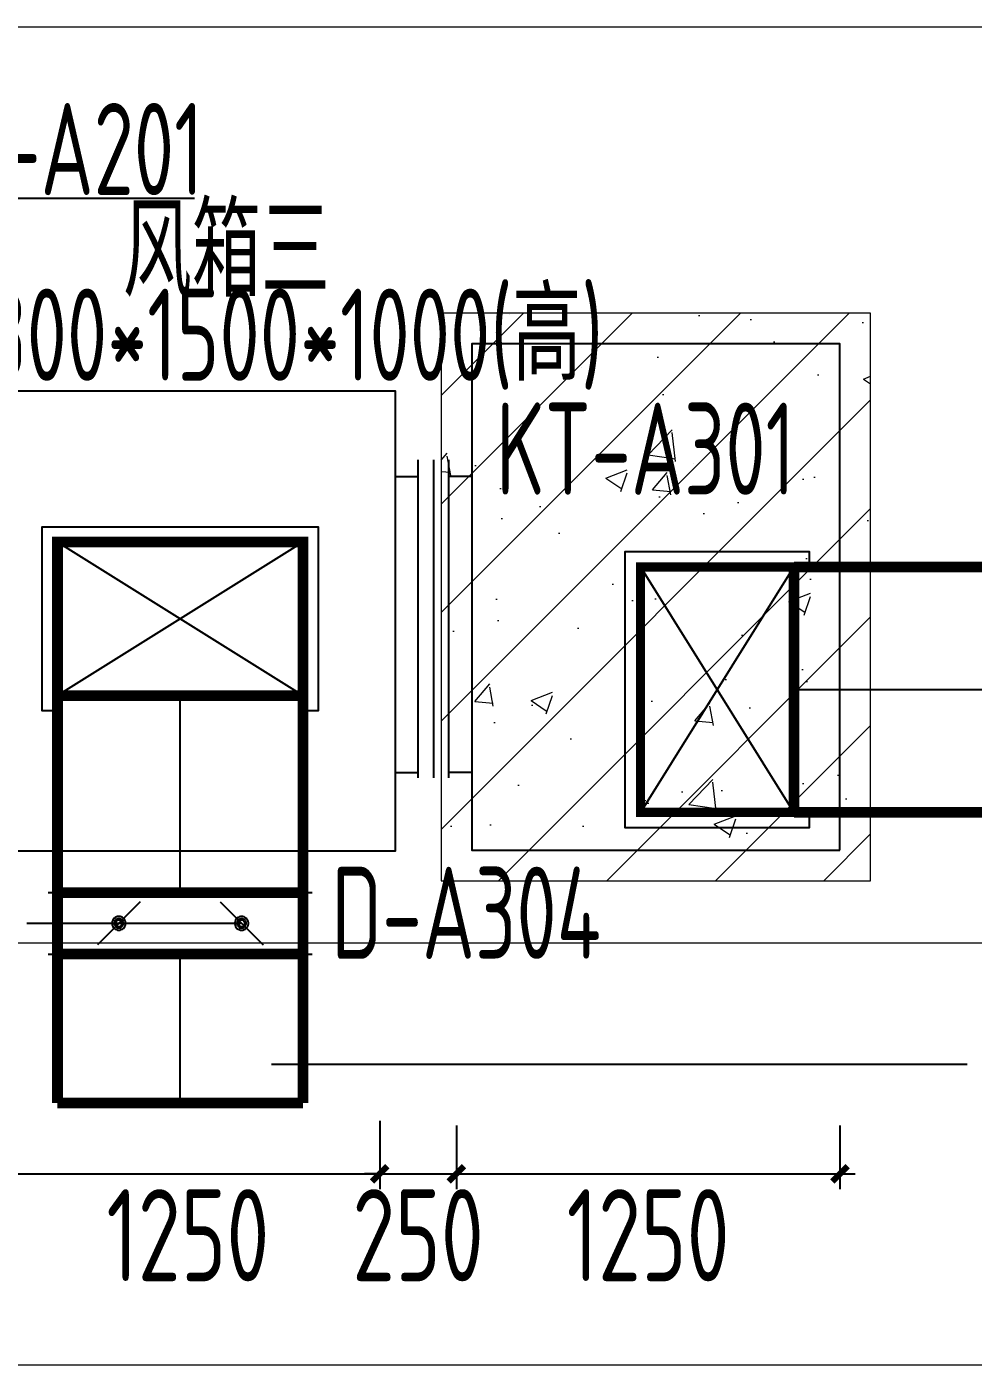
# Model space of a CAD drawing. Extents: x 4 to 13611208, y -605838 to 574722.
# Drawn here: x 13249597 to 13252682, y 232780 to 237142 of the extents above; entities that cross this region are included whole.
import ezdxf

# ---------------------------------------------------------------- set-up
doc = ezdxf.new("R2010")
doc.units = 0
doc.header["$LTSCALE"] = 1000
doc.header["$MEASUREMENT"] = 0
doc.linetypes.add('CENTER2', pattern=[28.575, 19.05, -3.175, 3.175, -3.175])
doc.linetypes.add('DOTE', pattern=[2.42, 2, -0.2, 0.02, -0.2])
for name, color, linetype in [('DUCT-K-P中心线', 5, 'CENTER2'), ('DUCT-K-P标注', 7, 'Continuous'), ('DUCT-K-P法兰', 2, 'Continuous'), ('DUCT-K-P管', 191, 'Continuous'), ('DUCT-K-P管端线', 2, 'Continuous'), ('DUCT-K-P管设备', 7, 'Continuous'), ('DUCT-K-P阀门', 7, 'Continuous'), ('DUCT-K-S中心线', 5, 'CENTER2'), ('DUCT-K-S管', 40, 'Continuous')]:
    doc.layers.add(name, color=color, linetype=linetype)
doc.layers.add('建筑底图', color=8, linetype='Continuous', lineweight=13)
doc.styles.add('67', font='gbenor.shx', dxfattribs={"width": 0.7, "bigfont": 'hztxt.shx'})
doc.styles.add('du', font='gbenor.shx', dxfattribs={"width": 0.8, "bigfont": 'hztxt.shx'})
doc.dimstyles.new('67', dxfattribs={"dimscale": 100, "dimtxt": 3, "dimasz": 0.5, "dimexe": 0.5, "dimexo": 2, "dimgap": 0.5, "dimtad": 2, "dimdec": 0, "dimrnd": 5, "dimzin": 0, "dimdsep": 46, "dimtxsty": 'du', "dimblk": 'ARCHTICK', "dimcen": 0, "dimdle": 0.5, "dimclrd": 256, "dimclre": 256, "dimclrt": 256, "dimazin": 0, "dimtfac": 1, "dimtdec": 0, "dimtix": 1, "dimtmove": 2, "dimatfit": 3, "dimfxl": 100, "dimtolj": 1, "dimtzin": 0, "dimlwd": -1, "dimlwe": -1, "dimarcsym": 0})

# ---------------------------------------------------------------- blocks, each defined once
blk = doc.blocks.new('_ArchTick')
at = {"color": 0, "linetype": 'ByBlock', "const_width": 0.4}
blk.add_lwpolyline([(-0.5, -0.5), (0.5, 0.5)], dxfattribs=at)
blk = doc.blocks.new('*D924')
at = {"layer": 'DUCT-K-P标注', "transparency": 16777216}
for p, q in [((13249497.3, 233576.9), (13249497.3, 233353.7)), ((13250747.3, 233576.9), (13250747.3, 233353.7)), ((13249447.3, 233403.7), (13250797.3, 233403.7))]:
    blk.add_line(p, q, dxfattribs=at)
at = {"layer": 'DUCT-K-P标注', "transparency": 16777216, "xscale": 50, "yscale": 50, "zscale": 50, "rotation": 180}
blk.add_blockref('_ArchTick', (13249497.3, 233403.7), dxfattribs=at)
at = {"layer": 'DUCT-K-P标注', "transparency": 16777216, "xscale": 50, "yscale": 50, "zscale": 50}
blk.add_blockref('_ArchTick', (13250747.3, 233403.7), dxfattribs=at)
at = {"layer": 'DUCT-K-P标注', "transparency": 16777216, "insert": (13250122.3, 233203.7), "char_height": 300, "attachment_point": 5, "style": 'du'}
blk.add_mtext('\\A1;1250', dxfattribs=at)
blk = doc.blocks.new('*D925')
at = {"layer": 'DUCT-K-P标注', "transparency": 16777216}
for p, q in [((13250747.3, 233576.9), (13250747.3, 233353.7)), ((13250997.3, 233561), (13250997.3, 233353.7)), ((13250747.3, 233403.7), (13250697.3, 233403.7)), ((13250747.3, 233403.7), (13250997.3, 233403.7)), ((13250997.3, 233403.7), (13251047.3, 233403.7))]:
    blk.add_line(p, q, dxfattribs=at)
at = {"layer": 'DUCT-K-P标注', "transparency": 16777216, "xscale": 50, "yscale": 50, "zscale": 50}
blk.add_blockref('_ArchTick', (13250747.3, 233403.7), dxfattribs=at)
at = {"layer": 'DUCT-K-P标注', "transparency": 16777216, "xscale": 50, "yscale": 50, "zscale": 50, "rotation": 180}
blk.add_blockref('_ArchTick', (13250997.3, 233403.7), dxfattribs=at)
at = {"layer": 'DUCT-K-P标注', "transparency": 16777216, "insert": (13250872.3, 233203.7), "char_height": 300, "attachment_point": 5, "style": 'du'}
blk.add_mtext('\\A1;250', dxfattribs=at)
blk = doc.blocks.new('*D926')
at = {"layer": 'DUCT-K-P标注', "transparency": 16777216}
for p, q in [((13250997.3, 233561), (13250997.3, 233353.7)), ((13252247.3, 233561), (13252247.3, 233353.7)), ((13250947.3, 233403.7), (13252297.3, 233403.7))]:
    blk.add_line(p, q, dxfattribs=at)
at = {"layer": 'DUCT-K-P标注', "transparency": 16777216, "xscale": 50, "yscale": 50, "zscale": 50, "rotation": 180}
blk.add_blockref('_ArchTick', (13250997.3, 233403.7), dxfattribs=at)
at = {"layer": 'DUCT-K-P标注', "transparency": 16777216, "xscale": 50, "yscale": 50, "zscale": 50}
blk.add_blockref('_ArchTick', (13252247.3, 233403.7), dxfattribs=at)
at = {"layer": 'DUCT-K-P标注', "transparency": 16777216, "insert": (13251622.3, 233203.7), "char_height": 300, "attachment_point": 5, "style": 'du'}
blk.add_mtext('\\A1;1250', dxfattribs=at)

msp = doc.modelspace()

# ---------------------------------------------------------------- hatches: boundary and pattern name
at = {"layer": '建筑底图'}
h = msp.add_hatch(dxfattribs=at)
h.set_pattern_fill('钢筋混凝土', color=8, scale=100, style=0)
h.set_pattern_definition([(45, (0, 0), (-176.7766953, 176.7766953), []), (50, (0, 0), (717.260183, -62.752135), [75, -825]), (355, (0, 0), (-138.751334, 752.192134), [60, -660]), (100.4514, (59.8, -5.2), (578.50938, 689.439542), [63.74019, -701.14211]), (46.1842, (0, 200), (1067.24105, -165.519014), [112.5, -1237.5]), (96.6356, (88.9, 186.2), (934.662706, 974.11787), [95.61029, -1051.713]), (351.1842, (0, 200), (934.661945, 974.1186), [90, -990]), (21, (100, 150), (596.907052, -402.61889), [75, -825]), (326, (100, 150), (243.31533, 725.150045), [60, -660]), (71.4514, (149.74, 116.45), (840.22263, 322.530497), [63.74019, -701.14211]), (37.5, (0, 0), (12.1598553, 332.893854), [0, -652, 0, -670, 0, -662.5]), (7.5, (0, 0), (263.069537, 394.411712), [0, -382, 0, -637, 0, -252.5]), (327.5, (-223, 0), (533.822436, -22.554872), [0, -250, 0, -780, 0, -1035]), (317.5, (-323, 0), (583.18617, 100.104982), [0, -325, 0, -518, 0, -735])])
h.paths.add_polyline_path([(13252347.3, 234359.1), (13252347.3, 236209.1), (13250947.3, 236209.1), (13250947.3, 234359.1)])

# ---------------------------------------------------------------- linework, layer by layer
at = {"layer": 'DUCT-K-P中心线'}
for p, q in [((13250097.3, 234320.4), (13250097.3, 234962.5)), ((13250097.3, 233634.4), (13250097.3, 234120))]:
    msp.add_line(p, q, dxfattribs=at)
at = {"layer": 'DUCT-K-P标注', "elevation": 3748}
msp.add_lwpolyline([(13249297.6, 235656.4), (13249391, 236583.5), (13250144, 236583.5)], dxfattribs=at)
at = {"layer": 'DUCT-K-P标注'}
msp.add_lwpolyline([(13250395, 233761), (13252661.5, 233761)], dxfattribs=at)
at = {"layer": 'DUCT-K-P法兰'}
for p, q in [((13249667.3, 234320.3), (13250527.3, 234320.3)), ((13249667.3, 234120.1), (13250527.3, 234120.1))]:
    msp.add_line(p, q, dxfattribs=at)
at = {"layer": 'DUCT-K-P法兰', "color": 18, "true_color": 0x000000}
for p in [(13250097.3, 234320.4, 3400), (13250097.3, 234320.2, 3400), (13250097.3, 234120.2, 3400), (13250097.3, 234120, 3400)]:
    msp.add_point(p, dxfattribs=at)
at = {"layer": 'DUCT-K-P管'}
for p, q in [((13250497.3, 234962.5), (13249697.3, 235462.5)), ((13250497.3, 235462.5), (13249697.3, 234962.5))]:
    msp.add_line(p, q, dxfattribs=at)
msp.add_lwpolyline([(13249697.3, 234912.5), (13249647.3, 234912.5), (13249647.3, 235512.5), (13250547.3, 235512.5), (13250547.3, 234912.5), (13250497.3, 234912.5)], dxfattribs=at)
at = {"layer": 'DUCT-K-P管', "const_width": 35}
msp.add_lwpolyline([(13250497.3, 234962.5), (13249697.3, 234962.5), (13249697.3, 235462.5), (13250497.3, 235462.5)], close=True, dxfattribs=at)
for points in [[(13250497.3, 234962.5), (13249697.3, 234962.5)], [(13249697.3, 234962.5), (13249697.3, 234320.4)], [(13250497.3, 234320.4), (13250497.3, 234962.5)], [(13249697.3, 234320.4), (13250497.3, 234320.4)], [(13249697.3, 234120.2), (13249697.3, 234320.2)], [(13250497.3, 234320.2), (13250497.3, 234120.2)], [(13250497.3, 234120), (13249697.3, 234120)], [(13249697.3, 234120), (13249697.3, 233634.4)], [(13250497.3, 233634.4), (13250497.3, 234120)], [(13249697.3, 233634.4), (13250497.3, 233634.4)]]:
    msp.add_lwpolyline(points, dxfattribs=at)
at = {"layer": 'DUCT-K-P管端线'}
for p, q in [((13249697.3, 234320.2), (13250497.3, 234320.2)), ((13249697.3, 234120.2), (13250497.3, 234120.2))]:
    msp.add_line(p, q, dxfattribs=at)
at = {"layer": 'DUCT-K-P管设备'}
for p, q in [((13250872.3, 234693.9), (13250872.3, 235731.1)), ((13250922.3, 235731.1), (13250922.3, 234693.9)), ((13250972.3, 234693.9), (13250972.3, 235731.1)), ((13250797.3, 235676.1), (13250872.3, 235676.1)), ((13251047.3, 235676.1), (13250972.3, 235676.1)), ((13250797.3, 234712), (13250872.3, 234712)), ((13251047.3, 234712), (13250972.3, 234712))]:
    msp.add_line(p, q, dxfattribs=at)
at = {"layer": 'DUCT-K-P管设备', "color": 1}
msp.add_lwpolyline([(13252247.3, 234459.1), (13252247.3, 236109.1), (13251047.3, 236109.1), (13251047.3, 234459.1)], close=True, dxfattribs=at)
at = {"layer": 'DUCT-K-P管设备'}
msp.add_lwpolyline([(13249497.3, 235955), (13250797.3, 235955), (13250797.3, 234455), (13249497.3, 234455)], close=True, dxfattribs=at)
at = {"layer": 'DUCT-K-P阀门'}
for p, q in [((13249967.3, 234290.2), (13249827.3, 234150.2)), ((13250227.3, 234290.2), (13250367.3, 234150.2)), ((13249889.2, 234240.9), (13249885.6, 234239)), ((13249893.2, 234242), (13249889.2, 234240.9)), ((13249897.3, 234242.4), (13249893.2, 234242)), ((13249901.3, 234242), (13249897.3, 234242.4)), ((13249905.3, 234240.9), (13249901.3, 234242)), ((13249908.9, 234239), (13249905.3, 234240.9)), ((13250289.2, 234240.9), (13250285.6, 234239)), ((13250293.2, 234242), (13250289.2, 234240.9)), ((13250297.3, 234242.4), (13250293.2, 234242)), ((13250301.3, 234242), (13250297.3, 234242.4)), ((13250305.3, 234240.9), (13250301.3, 234242)), ((13250308.9, 234239), (13250305.3, 234240.9)), ((13249597.3, 234220.2), (13249697.3, 234220.2)), ((13249697.3, 234220.2), (13250097.3, 234220.2)), ((13249875.9, 234226.3), (13249875.2, 234222.2)), ((13249875.2, 234222.2), (13249875.2, 234218.2)), ((13249875.2, 234218.2), (13249875.9, 234214.1)), ((13249877.4, 234230.1), (13249875.9, 234226.3)), ((13249875.9, 234214.1), (13249877.4, 234210.3)), ((13249879.6, 234233.6), (13249877.4, 234230.1)), ((13249877.4, 234210.3), (13249879.6, 234206.8)), ((13249882.3, 234236.6), (13249879.6, 234233.6)), ((13249879.6, 234206.8), (13249882.3, 234203.8)), ((13249885.6, 234239), (13249882.3, 234236.6)), ((13249882.7, 234223.7), (13249882.3, 234220.9)), ((13249882.3, 234220.9), (13249882.4, 234218.1)), ((13249882.3, 234203.8), (13249885.6, 234201.4)), ((13249882.4, 234218.1), (13249883.1, 234215.3)), ((13249883.6, 234226.4), (13249882.7, 234223.7)), ((13249883.1, 234215.3), (13249884.3, 234212.7)), ((13249885, 234228.9), (13249883.6, 234226.4)), ((13249884.3, 234212.7), (13249885.9, 234210.4)), ((13249886.9, 234231.1), (13249885, 234228.9)), ((13249885.6, 234201.4), (13249889.2, 234199.5)), ((13249885.9, 234210.4), (13249888, 234208.4)), ((13249886.8, 234222.7), (13249886.5, 234220.7)), ((13249886.5, 234220.7), (13249886.6, 234218.7)), ((13249886.6, 234218.7), (13249887.1, 234216.7)), ((13249887.5, 234224.7), (13249886.8, 234222.7)), ((13249889.1, 234232.8), (13249886.9, 234231.1)), ((13249887.1, 234216.7), (13249888, 234214.8)), ((13249888.5, 234226.4), (13249887.5, 234224.7)), ((13249888, 234214.8), (13249889.1, 234213.2)), ((13249888, 234208.4), (13249890.4, 234206.9)), ((13249889.8, 234228), (13249888.5, 234226.4)), ((13249891.7, 234234.1), (13249889.1, 234232.8)), ((13249889.1, 234213.2), (13249890.6, 234211.8)), ((13249889.2, 234199.5), (13249893.2, 234198.4)), ((13249891.5, 234229.2), (13249889.8, 234228)), ((13249890.4, 234206.9), (13249893, 234205.8)), ((13249890.6, 234211.8), (13249892.3, 234210.7)), ((13249893.3, 234230.2), (13249891.5, 234229.2)), ((13249894.4, 234234.9), (13249891.7, 234234.1)), ((13249892.3, 234210.7), (13249894.2, 234209.9)), ((13249893, 234205.8), (13249895.8, 234205.3)), ((13249893.2, 234198.4), (13249897.3, 234198)), ((13249895.2, 234230.7), (13249893.3, 234230.2)), ((13249894.2, 234209.9), (13249896.2, 234209.5)), ((13249897.3, 234235.2), (13249894.4, 234234.9)), ((13249897.3, 234230.9), (13249895.2, 234230.7)), ((13249895.8, 234205.3), (13249898.7, 234205.3)), ((13249896.2, 234209.5), (13249898.3, 234209.5)), ((13249900.1, 234234.9), (13249897.3, 234235.2)), ((13249899.3, 234230.7), (13249897.3, 234230.9)), ((13249897.3, 234220.2), (13250297.3, 234220.2)), ((13249897.3, 234198), (13249901.3, 234198.4)), ((13249898.3, 234209.5), (13249900.3, 234209.9)), ((13249898.7, 234205.3), (13249901.5, 234205.8)), ((13249901.2, 234230.2), (13249899.3, 234230.7)), ((13249902.8, 234234.1), (13249900.1, 234234.9)), ((13249900.3, 234209.9), (13249902.2, 234210.7)), ((13249903.1, 234229.2), (13249901.2, 234230.2)), ((13249901.3, 234198.4), (13249905.3, 234199.5)), ((13249901.5, 234205.8), (13249904.1, 234206.9)), ((13249902.2, 234210.7), (13249903.9, 234211.8)), ((13249905.4, 234232.8), (13249902.8, 234234.1)), ((13249904.7, 234228), (13249903.1, 234229.2)), ((13249903.9, 234211.8), (13249905.4, 234213.2)), ((13249904.1, 234206.9), (13249906.5, 234208.4)), ((13249906, 234226.4), (13249904.7, 234228)), ((13249905.3, 234199.5), (13249908.9, 234201.4)), ((13249907.6, 234231.1), (13249905.4, 234232.8)), ((13249905.4, 234213.2), (13249906.5, 234214.8)), ((13249907, 234224.7), (13249906, 234226.4)), ((13249906.5, 234214.8), (13249907.4, 234216.7)), ((13249906.5, 234208.4), (13249908.6, 234210.4)), ((13249907.7, 234222.7), (13249907, 234224.7)), ((13249907.4, 234216.7), (13249907.9, 234218.7)), ((13249909.5, 234228.9), (13249907.6, 234231.1)), ((13249908, 234220.7), (13249907.7, 234222.7)), ((13249907.9, 234218.7), (13249908, 234220.7)), ((13249908.6, 234210.4), (13249910.2, 234212.7)), ((13249912.2, 234236.6), (13249908.9, 234239)), ((13249908.9, 234201.4), (13249912.2, 234203.8)), ((13249910.9, 234226.4), (13249909.5, 234228.9)), ((13249910.2, 234212.7), (13249911.4, 234215.3)), ((13249911.8, 234223.7), (13249910.9, 234226.4)), ((13249911.4, 234215.3), (13249912.1, 234218.1)), ((13249912.2, 234220.9), (13249911.8, 234223.7)), ((13249912.1, 234218.1), (13249912.2, 234220.9)), ((13249914.9, 234233.6), (13249912.2, 234236.6)), ((13249912.2, 234203.8), (13249914.9, 234206.8)), ((13249917.1, 234230.1), (13249914.9, 234233.6)), ((13249914.9, 234206.8), (13249917.1, 234210.3)), ((13249918.6, 234226.3), (13249917.1, 234230.1)), ((13249917.1, 234210.3), (13249918.6, 234214.1)), ((13249919.3, 234222.2), (13249918.6, 234226.3)), ((13249918.6, 234214.1), (13249919.3, 234218.2)), ((13249919.3, 234218.2), (13249919.3, 234222.2)), ((13250275.9, 234226.3), (13250275.2, 234222.2)), ((13250275.2, 234222.2), (13250275.2, 234218.2)), ((13250275.2, 234218.2), (13250275.9, 234214.1)), ((13250277.4, 234230.1), (13250275.9, 234226.3)), ((13250275.9, 234214.1), (13250277.4, 234210.3)), ((13250279.6, 234233.6), (13250277.4, 234230.1)), ((13250277.4, 234210.3), (13250279.6, 234206.8)), ((13250282.3, 234236.6), (13250279.6, 234233.6)), ((13250279.6, 234206.8), (13250282.3, 234203.8)), ((13250285.6, 234239), (13250282.3, 234236.6)), ((13250282.7, 234223.7), (13250282.3, 234220.9)), ((13250282.3, 234220.9), (13250282.4, 234218.1)), ((13250282.3, 234203.8), (13250285.6, 234201.4)), ((13250282.4, 234218.1), (13250283.1, 234215.3)), ((13250283.6, 234226.4), (13250282.7, 234223.7)), ((13250283.1, 234215.3), (13250284.3, 234212.7)), ((13250285, 234228.9), (13250283.6, 234226.4)), ((13250284.3, 234212.7), (13250285.9, 234210.4)), ((13250286.9, 234231.1), (13250285, 234228.9)), ((13250285.6, 234201.4), (13250289.2, 234199.5)), ((13250285.9, 234210.4), (13250288, 234208.4)), ((13250286.8, 234222.7), (13250286.5, 234220.7)), ((13250286.5, 234220.7), (13250286.6, 234218.7)), ((13250286.6, 234218.7), (13250287.1, 234216.7)), ((13250287.5, 234224.7), (13250286.8, 234222.7)), ((13250289.1, 234232.8), (13250286.9, 234231.1)), ((13250287.1, 234216.7), (13250288, 234214.8)), ((13250288.5, 234226.4), (13250287.5, 234224.7)), ((13250288, 234214.8), (13250289.1, 234213.2)), ((13250288, 234208.4), (13250290.4, 234206.9)), ((13250289.8, 234228), (13250288.5, 234226.4)), ((13250291.7, 234234.1), (13250289.1, 234232.8)), ((13250289.1, 234213.2), (13250290.6, 234211.8)), ((13250289.2, 234199.5), (13250293.2, 234198.4)), ((13250291.5, 234229.2), (13250289.8, 234228)), ((13250290.4, 234206.9), (13250293, 234205.8)), ((13250290.6, 234211.8), (13250292.3, 234210.7)), ((13250293.3, 234230.2), (13250291.5, 234229.2)), ((13250294.4, 234234.9), (13250291.7, 234234.1)), ((13250292.3, 234210.7), (13250294.2, 234209.9)), ((13250293, 234205.8), (13250295.8, 234205.3)), ((13250293.2, 234198.4), (13250297.3, 234198)), ((13250295.2, 234230.7), (13250293.3, 234230.2)), ((13250294.2, 234209.9), (13250296.2, 234209.5)), ((13250297.3, 234235.2), (13250294.4, 234234.9)), ((13250297.3, 234230.9), (13250295.2, 234230.7)), ((13250295.8, 234205.3), (13250298.7, 234205.3)), ((13250296.2, 234209.5), (13250298.3, 234209.5)), ((13250300.1, 234234.9), (13250297.3, 234235.2)), ((13250299.3, 234230.7), (13250297.3, 234230.9)), ((13250297.3, 234198), (13250301.3, 234198.4)), ((13250298.3, 234209.5), (13250300.3, 234209.9)), ((13250298.7, 234205.3), (13250301.5, 234205.8)), ((13250301.2, 234230.2), (13250299.3, 234230.7)), ((13250302.8, 234234.1), (13250300.1, 234234.9)), ((13250300.3, 234209.9), (13250302.2, 234210.7)), ((13250303.1, 234229.2), (13250301.2, 234230.2)), ((13250301.3, 234198.4), (13250305.3, 234199.5)), ((13250301.5, 234205.8), (13250304.1, 234206.9)), ((13250302.2, 234210.7), (13250303.9, 234211.8)), ((13250305.4, 234232.8), (13250302.8, 234234.1)), ((13250304.7, 234228), (13250303.1, 234229.2)), ((13250303.9, 234211.8), (13250305.4, 234213.2)), ((13250304.1, 234206.9), (13250306.5, 234208.4)), ((13250306, 234226.4), (13250304.7, 234228)), ((13250305.3, 234199.5), (13250308.9, 234201.4)), ((13250307.6, 234231.1), (13250305.4, 234232.8)), ((13250305.4, 234213.2), (13250306.5, 234214.8)), ((13250307, 234224.7), (13250306, 234226.4)), ((13250306.5, 234214.8), (13250307.4, 234216.7)), ((13250306.5, 234208.4), (13250308.6, 234210.4)), ((13250307.7, 234222.7), (13250307, 234224.7)), ((13250307.4, 234216.7), (13250307.9, 234218.7)), ((13250309.5, 234228.9), (13250307.6, 234231.1)), ((13250308, 234220.7), (13250307.7, 234222.7)), ((13250307.9, 234218.7), (13250308, 234220.7)), ((13250308.6, 234210.4), (13250310.2, 234212.7)), ((13250312.2, 234236.6), (13250308.9, 234239)), ((13250308.9, 234201.4), (13250312.2, 234203.8)), ((13250310.9, 234226.4), (13250309.5, 234228.9)), ((13250310.2, 234212.7), (13250311.4, 234215.3)), ((13250311.8, 234223.7), (13250310.9, 234226.4)), ((13250311.4, 234215.3), (13250312.1, 234218.1)), ((13250312.2, 234220.9), (13250311.8, 234223.7)), ((13250312.1, 234218.1), (13250312.2, 234220.9)), ((13250314.9, 234233.6), (13250312.2, 234236.6)), ((13250312.2, 234203.8), (13250314.9, 234206.8)), ((13250317.1, 234230.1), (13250314.9, 234233.6)), ((13250314.9, 234206.8), (13250317.1, 234210.3)), ((13250318.6, 234226.3), (13250317.1, 234230.1)), ((13250317.1, 234210.3), (13250318.6, 234214.1)), ((13250319.3, 234222.2), (13250318.6, 234226.3)), ((13250318.6, 234214.1), (13250319.3, 234218.2)), ((13250319.3, 234218.2), (13250319.3, 234222.2))]:
    msp.add_line(p, q, dxfattribs=at)
at = {"layer": 'DUCT-K-S中心线'}
msp.add_line((13252921, 234981.6), (13252097.3, 234981.6), dxfattribs=at)
at = {"layer": 'DUCT-K-S管'}
for p, q in [((13252097.3, 235381.6), (13251597.3, 234581.6)), ((13251597.3, 235381.6), (13252097.3, 234581.6))]:
    msp.add_line(p, q, dxfattribs=at)
msp.add_lwpolyline([(13252147.3, 234581.6), (13252147.3, 234531.6), (13251547.3, 234531.6), (13251547.3, 235431.6), (13252147.3, 235431.6), (13252147.3, 235381.6)], dxfattribs=at)
at = {"layer": 'DUCT-K-S管', "const_width": 30}
msp.add_lwpolyline([(13252097.3, 235381.6), (13252097.3, 234581.6), (13251597.3, 234581.6), (13251597.3, 235381.6)], close=True, dxfattribs=at)
at = {"layer": 'DUCT-K-S管', "const_width": 35}
for points in [[(13252921, 235381.6), (13252097.3, 235381.6)], [(13252097.3, 235381.6), (13252097.3, 234581.6)], [(13252097.3, 234581.6), (13252921, 234581.6)]]:
    msp.add_lwpolyline(points, dxfattribs=at)
at = {"layer": '建筑底图', "color": 8}
for points in [[(13246562, 237142), (13256407, 237142), (13256407, 232780), (13246562, 232780)], [(13252347.3, 234359.1), (13252347.3, 236209.1), (13250947.3, 236209.1), (13250947.3, 234359.1)]]:
    msp.add_lwpolyline(points, close=True, dxfattribs=at)
at = {"layer": '建筑底图', "color": 8, "linetype": 'DOTE', "ltscale": 10}
msp.add_lwpolyline([(13246783.5, 234157), (13256407, 234157)], dxfattribs=at)

# ---------------------------------------------------------------- texts
at = {"layer": 'DUCT-K-P标注', "style": '67', "width": 0.75}
for s, p in [('T-A201', (13249361.3, 236593.6, 8300)), ('风箱三', (13249910.1, 236262.5)), ('1300*1500*1000(高)', (13249365.9, 235988.5, 4400)), ('KT-A301', (13251126.6, 235617, 4400)), ('D-A304', (13250589.8, 234104.5))]:
    msp.add_text(s, height=300, dxfattribs=at).set_placement(p)

# ---------------------------------------------------------------- dimensions: what is measured, and where the dimension line sits
at = {"layer": 'DUCT-K-P标注'}
for base, p1, p2, picture, middle in [((13250747.3, 233403.7), (13249497.3, 233776.9), (13250747.3, 233776.9), '*D924', (13250122.3, 233203.7)), ((13250997.3, 233403.7), (13250747.3, 233776.9), (13250997.3, 233761), '*D925', (13250872.3, 233203.7)), ((13252247.3, 233403.7), (13250997.3, 233761), (13252247.3, 233761), '*D926', (13251622.3, 233203.7))]:
    dim = msp.add_linear_dim(base=base, p1=p1, p2=p2, dimstyle='67', dxfattribs=at)
    dim.commit()
    dim.dimension.update_dxf_attribs({"geometry": picture, "text_midpoint": middle})

doc.saveas('drawing.dxf')
